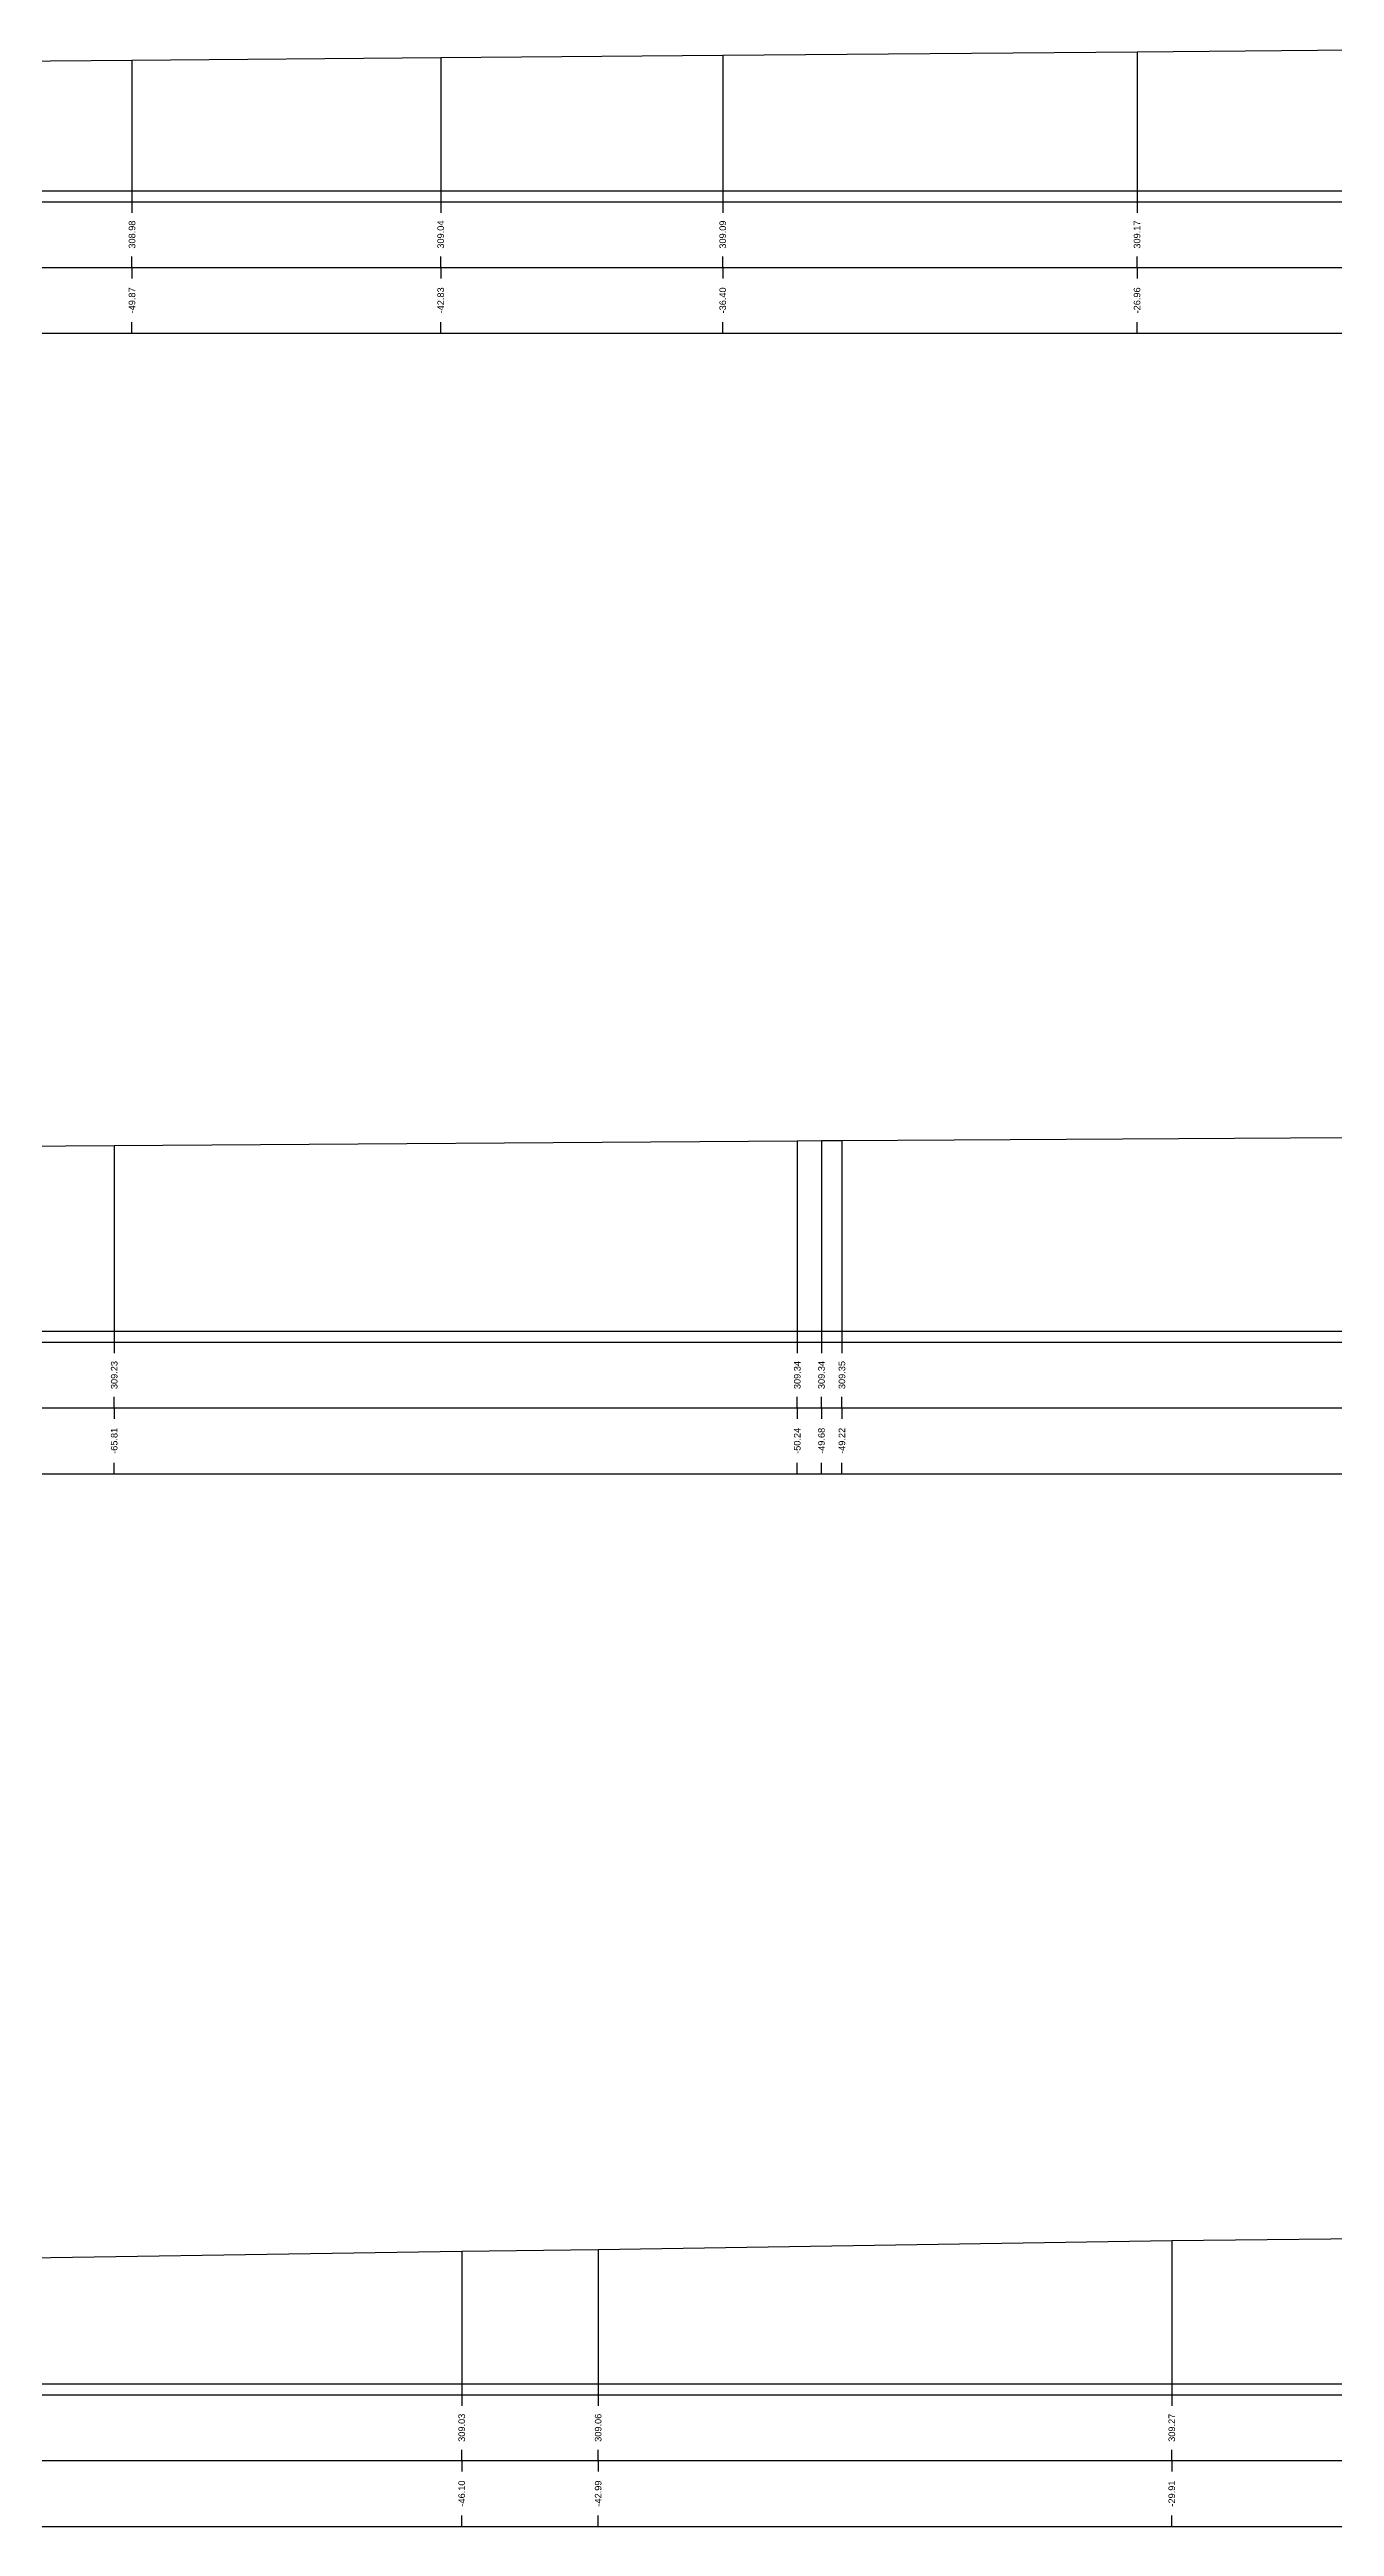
# Model space of a CAD drawing. Header units: millimetres. Extents: x -170 to 301, y 153 to 290.
# Drawn here: x 95.3 to 124.5, y 227.8 to 284.2 of the extents above; entities that cross this region are included whole.
import ezdxf
from ezdxf.enums import TextEntityAlignment as Align

# ---------------------------------------------------------------- set-up
doc = ezdxf.new("R2010")
doc.units = ezdxf.units.MM
doc.styles.get("Standard").update_dxf_attribs({"font": 'arial.ttf'})

msp = doc.modelspace()

# ---------------------------------------------------------------- linework, layer by layer
at = {"layer": 'band'}
for p, q in [((97.131, 280.75), (97.131, 280.5)), ((104.169, 280.75), (104.169, 280.5)), ((110.599, 280.75), (110.599, 280.5)), ((120.045, 280.75), (120.045, 280.5)), ((97.131, 279.25), (97.131, 279.5)), ((97.131, 279.25), (97.131, 279)), ((104.169, 279.25), (104.169, 279.5)), ((104.169, 279.25), (104.169, 279)), ((110.599, 279.25), (110.599, 279.5)), ((110.599, 279.25), (110.599, 279)), ((120.045, 279.25), (120.045, 279.5)), ((120.045, 279.25), (120.045, 279)), ((97.131, 277.75), (97.131, 278)), ((104.169, 277.75), (104.169, 278)), ((110.599, 277.75), (110.599, 278)), ((120.045, 277.75), (120.045, 278)), ((96.725, 254.75), (96.725, 254.5)), ((112.298, 254.75), (112.298, 254.5)), ((112.85, 254.75), (112.85, 254.5)), ((113.316, 254.75), (113.316, 254.5)), ((96.725, 253.25), (96.725, 253.5)), ((96.725, 253.25), (96.725, 253)), ((112.298, 253.25), (112.298, 253.5)), ((112.298, 253.25), (112.298, 253)), ((112.85, 253.25), (112.85, 253.5)), ((112.85, 253.25), (112.85, 253)), ((113.316, 253.25), (113.316, 253.5)), ((113.316, 253.25), (113.316, 253)), ((96.725, 251.75), (96.725, 252)), ((112.298, 251.75), (112.298, 252)), ((112.85, 251.75), (112.85, 252)), ((113.316, 251.75), (113.316, 252)), ((104.648, 230.75), (104.648, 230.5)), ((107.759, 230.75), (107.759, 230.5)), ((120.837, 230.75), (120.837, 230.5)), ((104.648, 229.25), (104.648, 229.5)), ((107.759, 229.25), (107.759, 229.5)), ((120.837, 229.25), (120.837, 229.5)), ((104.648, 229.25), (104.648, 229)), ((107.759, 229.25), (107.759, 229)), ((120.837, 229.25), (120.837, 229)), ((104.648, 227.75), (104.648, 228)), ((107.759, 227.75), (107.759, 228)), ((120.837, 227.75), (120.837, 228))]:
    msp.add_line(p, q, dxfattribs=at)
at = {"layer": 'frame'}
for p, q in [((-154.502, 280.75), (301.326, 280.75)), ((-147.002, 281), (301.326, 281)), ((-154.502, 279.25), (301.326, 279.25)), ((-154.502, 277.75), (301.326, 277.75)), ((-170.035, 254.75), (264.223, 254.75)), ((-162.535, 255), (264.223, 255)), ((-170.035, 253.25), (264.223, 253.25)), ((-170.035, 251.75), (264.223, 251.75)), ((-150.751, 231), (260.32, 231)), ((-158.251, 230.75), (260.32, 230.75)), ((-158.251, 229.25), (260.32, 229.25)), ((-158.251, 227.75), (260.32, 227.75))]:
    msp.add_line(p, q, dxfattribs=at)
at = {"layer": 'marker', "color": 253}
for p, q in [((110.599, 284.092), (110.599, 281)), ((120.045, 284.169), (120.045, 281)), ((97.131, 283.979), (97.131, 281)), ((104.169, 284.036), (104.169, 281)), ((97.131, 281), (97.131, 280.75)), ((104.169, 281), (104.169, 280.75)), ((110.599, 281), (110.599, 280.75)), ((120.045, 281), (120.045, 280.75)), ((96.725, 259.232), (96.725, 255)), ((112.298, 259.341), (112.298, 255)), ((112.85, 259.345), (112.85, 255)), ((113.316, 259.348), (113.316, 255)), ((96.725, 255), (96.725, 254.75)), ((112.298, 255), (112.298, 254.75)), ((112.85, 255), (112.85, 254.75)), ((113.316, 255), (113.316, 254.75)), ((104.648, 234.027), (104.648, 231)), ((107.759, 234.061), (107.759, 231)), ((120.837, 234.27), (120.837, 231)), ((104.648, 231), (104.648, 230.75)), ((107.759, 231), (107.759, 230.75)), ((120.837, 231), (120.837, 230.75))]:
    msp.add_line(p, q, dxfattribs=at)
at = {"layer": 'profile'}
for points in [[(64.795, 283.706), (70.492, 283.738), (75.5, 283.795), (83.869, 283.868), (90.621, 283.923), (97.131, 283.979), (104.169, 284.036), (110.599, 284.092), (120.045, 284.169), (125.801, 284.219)], [(59.74, 258.976), (66.374, 259.022), (73.645, 259.072), (78.131, 259.103), (85.815, 259.156), (90.049, 259.186), (96.725, 259.232), (112.298, 259.341), (112.85, 259.345), (113.316, 259.348), (129.941, 259.444), (138.231, 259.491), (141.754, 259.498), (145.094, 259.798), (149.54, 260.236), (153.613, 260.721), (156.451, 261.648), (158.199, 262.201), (161.169, 262.913), (162.061, 263.15), (165.51, 263.072), (168.354, 263.016), (170.38, 262.976), (184.765, 262.732)], [(60.247, 233.493), (67.382, 233.575), (75.176, 233.655), (78.611, 233.712), (89.372, 233.804), (91.323, 233.824), (91.824, 233.83), (104.648, 234.027), (107.759, 234.061), (120.837, 234.27), (126.633, 234.333), (134.512, 234.434), (136.94, 234.5), (138.831, 234.758), (145.089, 235.688), (149.289, 237.414), (151.287, 238.272), (152.962, 238.158), (162.648, 237.89), (164.501, 237.866), (167.736, 237.822), (176.502, 237.616), (183.516, 237.601), (190.539, 237.51)]]:
    msp.add_lwpolyline(points, dxfattribs=at)

# ---------------------------------------------------------------- texts
for s, p in [('308.98', (97.131, 280)), ('309.04', (104.169, 280)), ('309.09', (110.599, 280)), ('309.17', (120.045, 280)), ('-49.87', (97.131, 278.5)), ('-42.83', (104.169, 278.5)), ('-36.40', (110.599, 278.5)), ('-26.96', (120.045, 278.5)), ('309.23', (96.725, 254)), ('309.34', (112.298, 254)), ('309.34', (112.85, 254)), ('309.35', (113.316, 254)), ('-65.81', (96.725, 252.5)), ('-50.24', (112.298, 252.5)), ('-49.68', (112.85, 252.5)), ('-49.22', (113.316, 252.5)), ('309.03', (104.648, 230)), ('309.06', (107.759, 230)), ('309.27', (120.837, 230)), ('-46.10', (104.648, 228.5)), ('-42.99', (107.759, 228.5)), ('-29.91', (120.837, 228.5))]:
    msp.add_text(s, height=0.15, rotation=90).set_placement(p, align=Align.MIDDLE)

doc.saveas('drawing.dxf')
